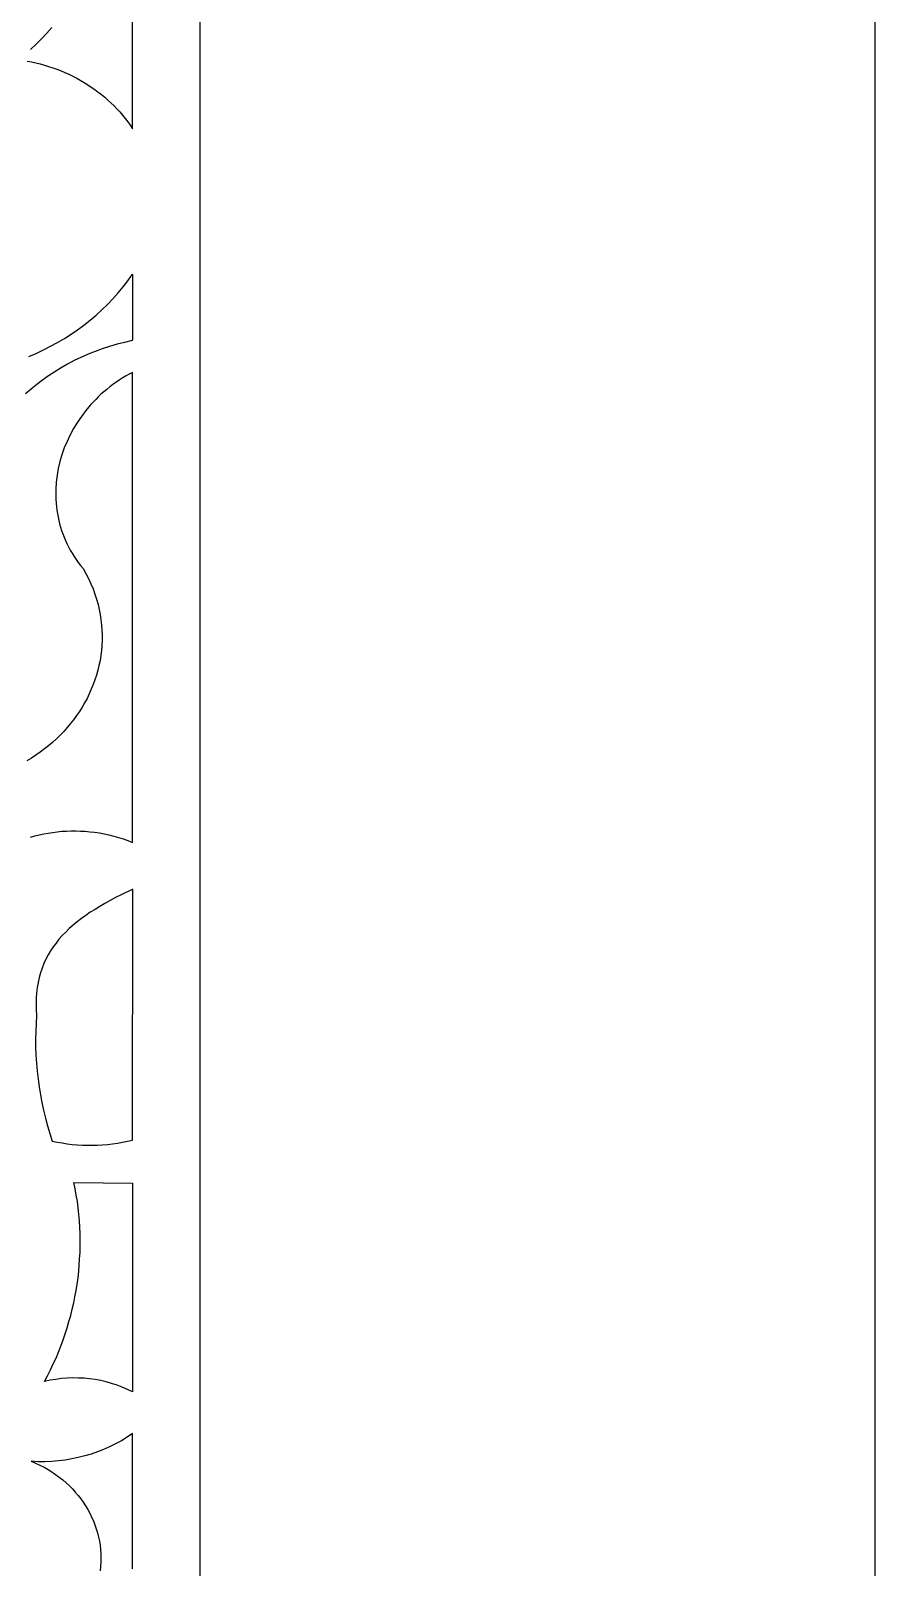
# Model space of a CAD drawing. Extents: x -3069 to -2029, y 258 to 1298.
# Drawn here: x -2091.7 to -2029.2, y 821.8 to 935.6 of the extents above; entities that cross this region are included whole.
import ezdxf

# ---------------------------------------------------------------- set-up
doc = ezdxf.new("R2010")
doc.units = 0
doc.layers.add('LAYER_1', color=18, linetype='CONTINUOUS')
doc.layers.add('LAYER_2', color=174, linetype='CONTINUOUS')

msp = doc.modelspace()

# ---------------------------------------------------------------- linework, layer by layer
at = {"layer": 'LAYER_1'}
for points in [[(-2333.8, 257.75), (-2029.19, 562.36), (-2029.19, 993.14), (-2333.8, 1297.75), (-2764.58, 1297.75), (-3069.19, 993.14), (-3069.19, 562.36), (-2764.58, 257.75)], [(-2084.21, 853.44), (-2084.19, 872.02), (-2085.05, 871.61), (-2085.46, 871.4), (-2085.86, 871.19), (-2086.25, 870.97), (-2086.62, 870.75), (-2086.98, 870.53), (-2087.33, 870.31), (-2087.67, 870.08), (-2087.99, 869.84), (-2088.31, 869.6), (-2088.6, 869.36), (-2088.89, 869.11), (-2089.15, 868.85), (-2089.41, 868.58), (-2089.65, 868.31), (-2089.87, 868.03), (-2090.09, 867.75), (-2090.28, 867.45), (-2090.46, 867.15), (-2090.62, 866.83), (-2090.77, 866.51), (-2090.9, 866.18), (-2091.02, 865.83), (-2091.12, 865.48), (-2091.2, 865.11), (-2091.26, 864.74), (-2091.31, 864.35), (-2091.34, 863.94), (-2091.35, 863.53), (-2091.34, 863.1), (-2091.31, 862.66), (-2091.35, 862.07), (-2091.37, 861.48), (-2091.38, 860.89), (-2091.38, 860.31), (-2091.36, 859.72), (-2091.32, 859.13), (-2091.27, 858.55), (-2091.2, 857.96), (-2091.12, 857.38), (-2091.03, 856.8), (-2090.92, 856.22), (-2090.79, 855.64), (-2090.66, 855.07), (-2090.5, 854.49), (-2090.33, 853.92), (-2090.15, 853.36), (-2089.78, 853.28), (-2089.41, 853.22), (-2089.04, 853.16), (-2088.67, 853.12), (-2088.3, 853.09), (-2087.92, 853.07), (-2087.55, 853.06), (-2087.17, 853.06), (-2086.8, 853.07), (-2086.42, 853.09), (-2086.05, 853.12), (-2085.68, 853.16), (-2085.31, 853.21), (-2084.94, 853.28), (-2084.57, 853.35)], [(-2084.21, 834.78), (-2084.58, 834.97), (-2084.96, 835.13), (-2085.35, 835.28), (-2085.75, 835.41), (-2086.15, 835.52), (-2086.55, 835.62), (-2086.96, 835.69), (-2087.38, 835.75), (-2087.79, 835.79), (-2088.21, 835.81), (-2088.63, 835.82), (-2089.05, 835.8), (-2089.47, 835.77), (-2089.89, 835.71), (-2090.3, 835.64), (-2090.72, 835.55), (-2090.49, 835.98), (-2090.27, 836.42), (-2090.07, 836.85), (-2089.87, 837.29), (-2089.69, 837.73), (-2089.51, 838.18), (-2089.34, 838.63), (-2089.19, 839.08), (-2089.04, 839.53), (-2088.91, 839.99), (-2088.78, 840.45), (-2088.67, 840.9), (-2088.56, 841.37), (-2088.47, 841.83), (-2088.38, 842.29), (-2088.31, 842.76), (-2088.24, 843.23), (-2088.19, 843.69), (-2088.15, 844.16), (-2088.12, 844.63), (-2088.09, 845.11), (-2088.08, 845.58), (-2088.08, 846.05), (-2088.09, 846.52), (-2088.11, 846.99), (-2088.14, 847.46), (-2088.18, 847.94), (-2088.23, 848.41), (-2088.29, 848.88), (-2088.37, 849.35), (-2088.45, 849.82), (-2088.55, 850.29), (-2084.21, 850.25)]]:
    msp.add_lwpolyline(points, close=True, dxfattribs=at)
for points in [[(-2092.01, 933.37), (-2091.69, 933.31), (-2091.36, 933.24), (-2091.05, 933.16), (-2090.73, 933.07), (-2090.42, 932.98), (-2090.11, 932.87), (-2089.81, 932.76), (-2089.5, 932.65), (-2089.21, 932.52), (-2088.92, 932.39), (-2088.63, 932.25), (-2088.34, 932.1), (-2088.07, 931.95), (-2087.79, 931.79), (-2087.52, 931.62), (-2087.26, 931.45), (-2087, 931.27), (-2086.75, 931.08), (-2086.5, 930.89), (-2086.26, 930.69), (-2086.03, 930.48), (-2085.8, 930.27), (-2085.57, 930.05), (-2085.36, 929.83), (-2085.15, 929.6), (-2084.95, 929.36), (-2084.75, 929.12), (-2084.56, 928.87), (-2084.38, 928.62), (-2084.21, 928.36), (-2084.21, 960.97)], [(-2090.19, 935.87), (-2090.56, 935.44), (-2090.94, 935.02), (-2091.35, 934.62), (-2091.77, 934.22)], [(-2091.88, 911.49), (-2091.34, 911.72), (-2090.8, 911.97), (-2090.27, 912.24), (-2089.76, 912.52), (-2089.25, 912.82), (-2088.76, 913.13), (-2088.28, 913.46), (-2087.81, 913.81), (-2087.35, 914.17), (-2086.9, 914.55), (-2086.47, 914.94), (-2086.06, 915.34), (-2085.66, 915.76), (-2085.27, 916.2), (-2084.9, 916.64), (-2084.54, 917.1), (-2084.2, 917.58), (-2084.21, 912.74), (-2084.22, 912.66), (-2084.79, 912.53), (-2085.35, 912.39), (-2085.9, 912.23), (-2086.45, 912.05), (-2086.98, 911.86), (-2087.5, 911.65), (-2088.02, 911.42), (-2088.52, 911.18), (-2089.01, 910.92), (-2089.49, 910.65), (-2089.96, 910.36), (-2090.42, 910.06), (-2090.86, 909.74), (-2091.29, 909.41), (-2091.71, 909.07), (-2092.12, 908.71)], [(-2091.76, 875.88), (-2091.44, 875.97), (-2091.11, 876.05), (-2090.78, 876.12), (-2090.45, 876.18), (-2090.11, 876.23), (-2089.78, 876.27), (-2089.44, 876.31), (-2089.09, 876.33), (-2088.75, 876.34), (-2088.4, 876.34), (-2088.06, 876.33), (-2087.71, 876.31), (-2087.36, 876.28), (-2087.01, 876.24), (-2086.66, 876.19), (-2086.31, 876.12), (-2085.96, 876.05), (-2085.6, 875.96), (-2085.25, 875.86), (-2084.9, 875.75), (-2084.55, 875.62), (-2084.21, 875.49), (-2084.21, 910.3), (-2084.46, 910.17), (-2084.72, 910.02), (-2084.96, 909.88), (-2085.2, 909.72), (-2085.44, 909.56), (-2085.67, 909.4), (-2085.89, 909.23), (-2086.11, 909.05), (-2086.33, 908.87), (-2086.54, 908.69), (-2086.74, 908.5), (-2086.93, 908.3), (-2087.31, 907.9), (-2087.66, 907.49), (-2087.99, 907.05), (-2088.29, 906.61), (-2088.57, 906.15), (-2088.83, 905.68), (-2089.05, 905.2), (-2089.26, 904.71), (-2089.43, 904.21), (-2089.58, 903.71), (-2089.7, 903.2), (-2089.79, 902.69), (-2089.85, 902.17), (-2089.89, 901.65), (-2089.89, 901.14), (-2089.88, 900.88), (-2089.86, 900.62), (-2089.84, 900.36), (-2089.81, 900.11), (-2089.77, 899.85), (-2089.72, 899.6), (-2089.67, 899.34), (-2089.61, 899.09), (-2089.53, 898.84), (-2089.46, 898.59), (-2089.37, 898.35), (-2089.27, 898.1), (-2089.17, 897.86), (-2089.06, 897.62), (-2088.94, 897.38), (-2088.81, 897.14), (-2088.68, 896.91), (-2088.53, 896.68), (-2088.38, 896.45), (-2088.22, 896.23), (-2088.05, 896.01), (-2087.87, 895.79), (-2087.66, 895.41), (-2087.47, 895.03), (-2087.29, 894.65), (-2087.13, 894.27), (-2086.99, 893.89), (-2086.87, 893.51), (-2086.76, 893.12), (-2086.67, 892.74), (-2086.6, 892.36), (-2086.54, 891.97), (-2086.49, 891.59), (-2086.47, 891.21), (-2086.45, 890.83), (-2086.46, 890.45), (-2086.47, 890.08), (-2086.5, 889.71), (-2086.55, 889.34), (-2086.61, 888.97), (-2086.69, 888.6), (-2086.77, 888.24), (-2086.87, 887.88), (-2086.99, 887.53), (-2087.12, 887.18), (-2087.26, 886.84), (-2087.41, 886.5), (-2087.57, 886.16), (-2087.75, 885.83), (-2087.94, 885.51), (-2088.14, 885.19), (-2088.35, 884.88), (-2088.57, 884.58), (-2088.81, 884.28), (-2089.05, 883.99), (-2089.3, 883.7), (-2089.57, 883.43), (-2089.84, 883.16), (-2090.13, 882.9), (-2090.42, 882.65), (-2090.73, 882.41), (-2091.04, 882.18), (-2091.36, 881.95), (-2091.69, 881.74), (-2092.02, 881.54)], [(-2084.21, 821.67), (-2084.21, 821.83), (-2084.21, 831.69), (-2084.61, 831.42), (-2085.03, 831.16), (-2085.46, 830.93), (-2085.9, 830.71), (-2086.35, 830.51), (-2086.8, 830.34), (-2087.27, 830.18), (-2087.74, 830.04), (-2088.22, 829.91), (-2088.71, 829.81), (-2089.2, 829.73), (-2089.69, 829.67), (-2090.19, 829.63), (-2090.69, 829.61), (-2091.2, 829.61), (-2091.7, 829.64), (-2091.38, 829.5), (-2091.06, 829.35), (-2090.76, 829.2), (-2090.46, 829.03), (-2090.17, 828.85), (-2089.9, 828.66), (-2089.63, 828.46), (-2089.37, 828.26), (-2089.12, 828.04), (-2088.88, 827.82), (-2088.65, 827.59), (-2088.44, 827.35), (-2088.23, 827.11), (-2088.03, 826.86), (-2087.85, 826.6), (-2087.68, 826.33), (-2087.51, 826.06), (-2087.36, 825.79), (-2087.23, 825.51), (-2087.1, 825.22), (-2086.99, 824.93), (-2086.89, 824.63), (-2086.8, 824.34), (-2086.72, 824.03), (-2086.66, 823.73), (-2086.61, 823.42), (-2086.58, 823.11), (-2086.56, 822.79), (-2086.55, 822.48), (-2086.55, 822.16), (-2086.57, 821.84), (-2086.61, 821.53)]]:
    msp.add_lwpolyline(points, dxfattribs=at)
at = {"layer": 'LAYER_2'}
msp.add_lwpolyline([(-2354.51, 307.75), (-2079.19, 583.07), (-2079.19, 972.43), (-2354.51, 1247.75), (-2743.87, 1247.75), (-3019.19, 972.43), (-3019.19, 583.07), (-2743.87, 307.75)], close=True, dxfattribs=at)

doc.saveas('drawing.dxf')
